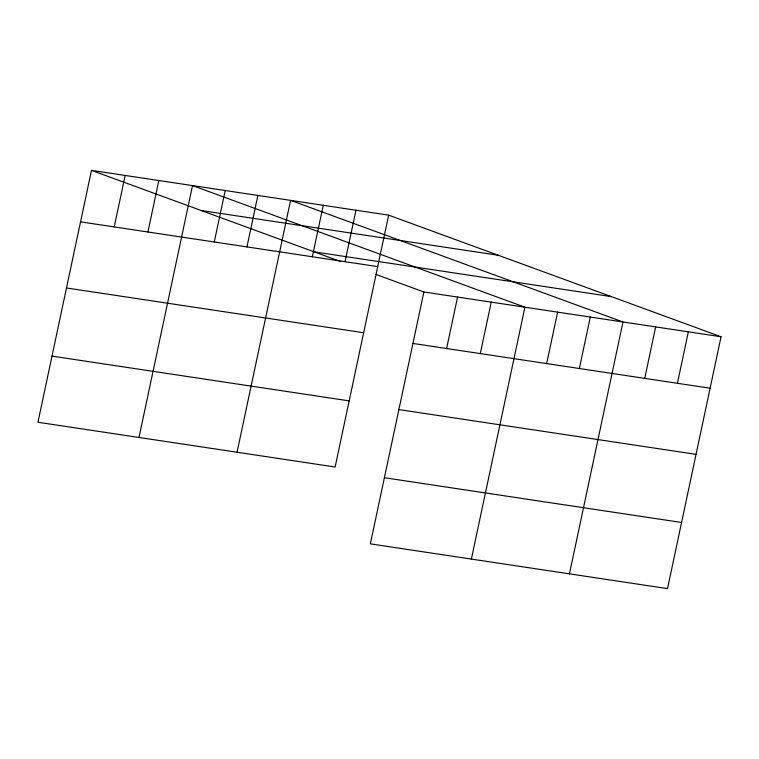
<?xml version="1.0" encoding="UTF-8"?>
<svg xmlns="http://www.w3.org/2000/svg" width="759" height="759" viewBox="0 0 759 759"><rect width="100%" height="100%" fill="white"/><g stroke="black" fill="none" stroke-linecap="round" stroke-linejoin="round"><path stroke-width="1.14" d="M91.488 170.377L37.95 422.251L335.117 467.013L388.655 215.148L91.488 170.377L340.516 261.485M114.23 226.913L125.169 175.452M147.91 231.988L158.849 180.528M138.992 437.469L192.53 185.594L524.915 307.205L471.377 559.079M214.275 241.988L225.214 190.518M246.96 246.912L257.899 195.442M237.055 452.241L290.593 200.367L622.987 321.977L569.449 573.851M312.338 256.76L323.277 205.3M345.032 261.684L355.971 210.224M375.62 274.322L423.883 291.987L370.345 543.852L667.512 588.623L721.05 336.749L388.655 215.148M446.615 348.523L457.554 297.054M480.295 353.599L491.234 302.129M546.67 363.599L557.609 312.129M579.354 368.523L590.293 317.053M644.733 378.371L655.672 326.901M677.417 383.295L688.366 331.825M201.173 210.509L498.35 255.271M314.188 251.855L611.365 296.617M80.549 221.846L377.716 266.608M423.883 291.987L721.05 336.749M66.488 287.974L363.665 332.746M412.934 343.447L710.111 388.219M52.01 356.113L349.178 400.885M398.883 409.585L696.05 454.356M384.396 477.724L681.573 522.486"/></g></svg>
